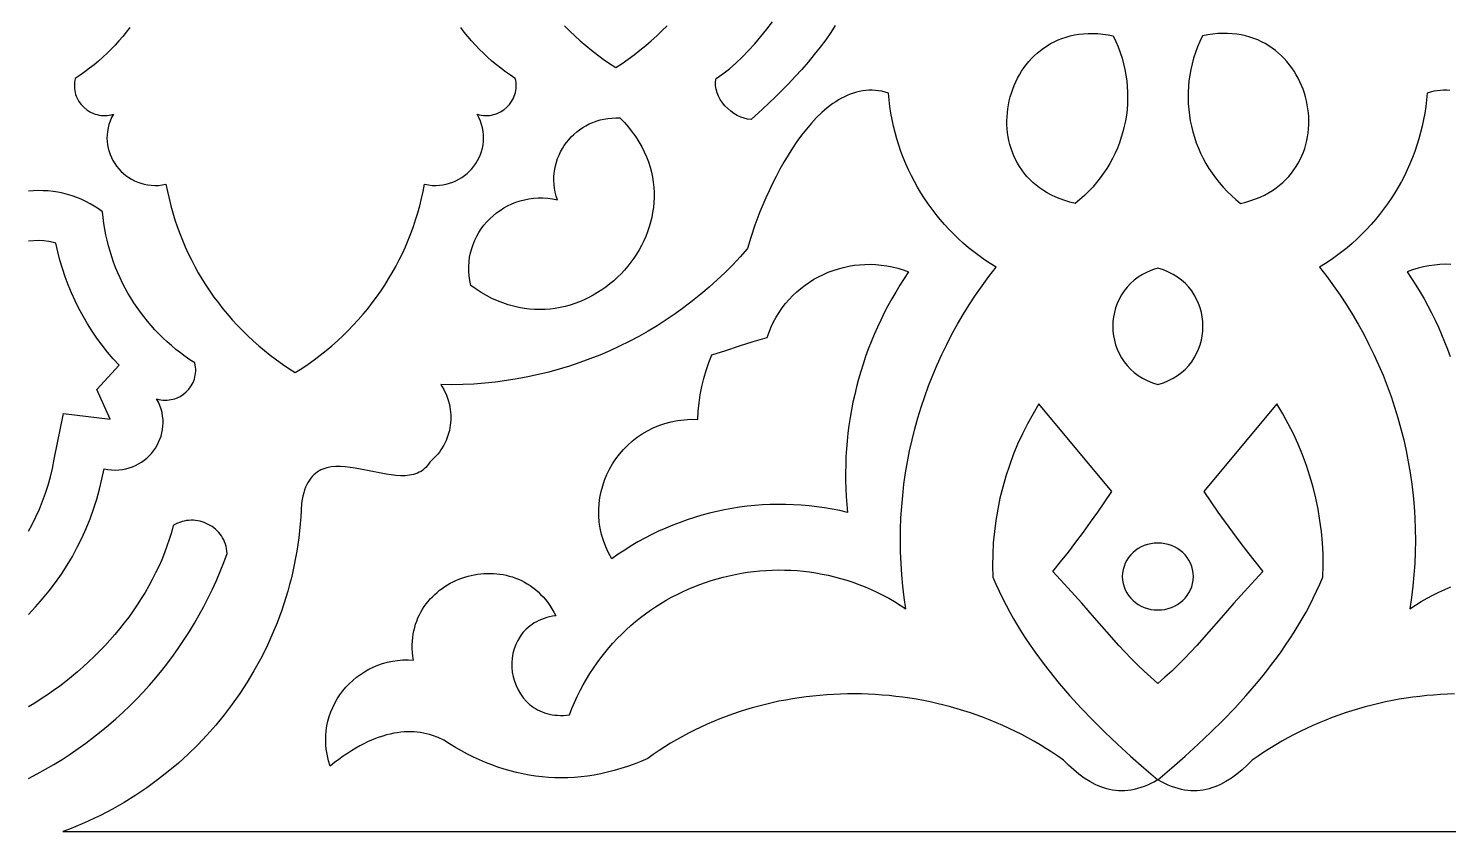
# Model space of a CAD drawing. Extents: x 50 to 3710, y -977 to -877.
# Drawn here: x 3303.4 to 3388.6, y -977.1 to -928.9 of the extents above; entities that cross this region are included whole.
import ezdxf

# ---------------------------------------------------------------- set-up
doc = ezdxf.new("R2010")
doc.units = 0
doc.layers.add('LAYER_1', color=18, linetype='CONTINUOUS')

msp = doc.modelspace()

# ---------------------------------------------------------------- linework, layer by layer
at = {"layer": 'LAYER_1'}
for points in [[(3309.495, -928.822), (3309.289, -929.094), (3309.075, -929.361), (3308.853, -929.623), (3308.624, -929.878), (3308.387, -930.127), (3308.142, -930.37), (3307.89, -930.606), (3307.631, -930.835), (3307.365, -931.058), (3307.092, -931.273), (3306.812, -931.482), (3306.525, -931.683), (3306.231, -931.876), (3306.204, -932.002), (3306.185, -932.127), (3306.175, -932.251), (3306.174, -932.373), (3306.182, -932.493), (3306.197, -932.611), (3306.221, -932.726), (3306.252, -932.839), (3306.29, -932.949), (3306.335, -933.055), (3306.446, -933.257), (3306.581, -933.443), (3306.738, -933.61), (3306.915, -933.757), (3307.109, -933.881), (3307.319, -933.98), (3307.429, -934.019), (3307.542, -934.052), (3307.658, -934.077), (3307.776, -934.094), (3307.896, -934.104), (3308.019, -934.106), (3308.142, -934.099), (3308.267, -934.084), (3308.393, -934.06), (3308.519, -934.026), (3308.411, -934.23), (3308.322, -934.436), (3308.25, -934.643), (3308.195, -934.851), (3308.158, -935.058), (3308.136, -935.265), (3308.131, -935.47), (3308.141, -935.673), (3308.165, -935.873), (3308.204, -936.07), (3308.257, -936.263), (3308.323, -936.451), (3308.402, -936.634), (3308.493, -936.811), (3308.596, -936.981), (3308.711, -937.144), (3308.836, -937.299), (3308.972, -937.445), (3309.117, -937.582), (3309.272, -937.71), (3309.435, -937.826), (3309.607, -937.932), (3309.787, -938.026), (3309.974, -938.107), (3310.168, -938.175), (3310.368, -938.229), (3310.574, -938.269), (3310.785, -938.294), (3311.002, -938.303), (3311.222, -938.296), (3311.446, -938.271), (3311.674, -938.229), (3311.759, -938.662), (3311.855, -939.091), (3311.961, -939.517), (3312.079, -939.939), (3312.207, -940.357), (3312.346, -940.771), (3312.496, -941.18), (3312.656, -941.585), (3312.826, -941.986), (3313.007, -942.382), (3313.198, -942.772), (3313.399, -943.158), (3313.61, -943.538), (3313.831, -943.913), (3314.063, -944.282), (3314.304, -944.646), (3314.554, -945.003), (3314.815, -945.354), (3315.085, -945.699), (3315.364, -946.037), (3315.653, -946.369), (3315.952, -946.694), (3316.26, -947.012), (3316.576, -947.322), (3316.902, -947.625), (3317.237, -947.921), (3317.581, -948.209), (3317.934, -948.489), (3318.296, -948.761), (3318.666, -949.025), (3319.045, -949.28), (3319.432, -949.527), (3319.82, -949.28), (3320.199, -949.025), (3320.569, -948.761), (3320.931, -948.489), (3321.283, -948.209), (3321.627, -947.921), (3321.962, -947.625), (3322.288, -947.322), (3322.605, -947.012), (3322.913, -946.694), (3323.211, -946.369), (3323.5, -946.037), (3323.78, -945.699), (3324.05, -945.354), (3324.31, -945.003), (3324.561, -944.646), (3324.802, -944.282), (3325.033, -943.913), (3325.254, -943.538), (3325.466, -943.158), (3325.667, -942.772), (3325.858, -942.382), (3326.039, -941.986), (3326.209, -941.585), (3326.369, -941.18), (3326.518, -940.771), (3326.657, -940.357), (3326.786, -939.939), (3326.903, -939.517), (3327.01, -939.091), (3327.106, -938.662), (3327.19, -938.229), (3327.418, -938.271), (3327.643, -938.296), (3327.863, -938.303), (3328.079, -938.294), (3328.291, -938.269), (3328.497, -938.229), (3328.697, -938.175), (3328.891, -938.107), (3329.078, -938.026), (3329.257, -937.932), (3329.429, -937.826), (3329.593, -937.71), (3329.748, -937.582), (3329.893, -937.445), (3330.029, -937.299), (3330.154, -937.144), (3330.268, -936.981), (3330.371, -936.811), (3330.463, -936.634), (3330.541, -936.451), (3330.608, -936.263), (3330.66, -936.07), (3330.699, -935.873), (3330.724, -935.673), (3330.734, -935.47), (3330.728, -935.265), (3330.707, -935.058), (3330.669, -934.851), (3330.615, -934.643), (3330.543, -934.436), (3330.453, -934.23), (3330.345, -934.026), (3330.472, -934.06), (3330.598, -934.084), (3330.722, -934.099), (3330.846, -934.106), (3330.968, -934.104), (3331.088, -934.094), (3331.206, -934.077), (3331.322, -934.052), (3331.435, -934.019), (3331.545, -933.98), (3331.755, -933.881), (3331.95, -933.757), (3332.127, -933.61), (3332.284, -933.443), (3332.419, -933.257), (3332.529, -933.055), (3332.574, -932.949), (3332.613, -932.839), (3332.644, -932.726), (3332.667, -932.611), (3332.683, -932.493), (3332.69, -932.373), (3332.689, -932.251), (3332.68, -932.127), (3332.661, -932.002), (3332.633, -931.876), (3332.34, -931.683), (3332.053, -931.482), (3331.773, -931.273), (3331.499, -931.058), (3331.233, -930.835), (3330.974, -930.606), (3330.722, -930.37), (3330.478, -930.127), (3330.241, -929.878), (3330.011, -929.623), (3329.789, -929.361), (3329.575, -929.094), (3329.369, -928.822)], [(3335.582, -928.717), (3335.89, -929.025), (3336.207, -929.326), (3336.532, -929.62), (3336.867, -929.906), (3337.209, -930.185), (3337.561, -930.456), (3337.92, -930.72), (3338.289, -930.975), (3338.665, -931.222), (3339.042, -930.975), (3339.41, -930.72), (3339.77, -930.456), (3340.121, -930.185), (3340.464, -929.906), (3340.798, -929.62), (3341.123, -929.326), (3341.44, -929.025), (3341.748, -928.717)], [(3351.831, -928.699), (3351.564, -929.126), (3351.264, -929.561), (3350.935, -930.004), (3350.583, -930.449), (3350.212, -930.894), (3349.827, -931.336), (3349.432, -931.77), (3349.032, -932.195), (3348.632, -932.606), (3348.236, -933), (3347.476, -933.724), (3346.789, -934.341), (3346.582, -934.319), (3346.372, -934.27), (3346.164, -934.196), (3345.958, -934.099), (3345.759, -933.981), (3345.568, -933.844), (3345.388, -933.69), (3345.222, -933.521), (3345.072, -933.34), (3344.941, -933.147), (3344.832, -932.946), (3344.747, -932.738), (3344.688, -932.525), (3344.67, -932.417), (3344.659, -932.309), (3344.656, -932.2), (3344.661, -932.092), (3344.676, -931.984), (3344.699, -931.876), (3345.091, -931.607), (3345.483, -931.303), (3345.873, -930.966), (3346.26, -930.601), (3346.641, -930.211), (3347.015, -929.8), (3347.378, -929.371), (3347.731, -928.927), (3348.07, -928.473)], [(3388.997, -968.822), (3388.581, -968.835), (3388.165, -968.856), (3387.75, -968.885), (3387.335, -968.921), (3386.921, -968.965), (3386.508, -969.016), (3386.095, -969.075), (3385.684, -969.142), (3385.274, -969.217), (3384.865, -969.299), (3384.457, -969.389), (3384.052, -969.487), (3383.648, -969.592), (3383.246, -969.705), (3382.847, -969.826), (3382.449, -969.955), (3382.055, -970.091), (3381.662, -970.234), (3381.273, -970.386), (3380.886, -970.545), (3380.503, -970.712), (3380.122, -970.886), (3379.745, -971.069), (3379.372, -971.259), (3379.002, -971.456), (3378.636, -971.661), (3378.273, -971.874), (3377.915, -972.095), (3377.562, -972.323), (3377.212, -972.559), (3376.868, -972.803), (3376.562, -973.102), (3376.251, -973.381), (3375.936, -973.637), (3375.615, -973.869), (3375.289, -974.074), (3374.956, -974.25), (3374.788, -974.327), (3374.617, -974.396), (3374.445, -974.457), (3374.271, -974.509), (3374.095, -974.552), (3373.917, -974.586), (3373.738, -974.611), (3373.556, -974.627), (3373.372, -974.632), (3373.187, -974.628), (3372.999, -974.613), (3372.808, -974.588), (3372.616, -974.551), (3372.421, -974.504), (3372.224, -974.445), (3372.025, -974.374), (3371.823, -974.292), (3371.619, -974.197), (3371.412, -974.09), (3371.202, -973.97), (3372.035, -973.26), (3372.844, -972.549), (3373.626, -971.835), (3374.382, -971.118), (3375.11, -970.396), (3375.81, -969.669), (3376.481, -968.934), (3377.123, -968.191), (3377.432, -967.816), (3377.734, -967.438), (3378.028, -967.058), (3378.315, -966.676), (3378.593, -966.29), (3378.863, -965.901), (3379.126, -965.509), (3379.38, -965.113), (3379.626, -964.714), (3379.863, -964.311), (3380.092, -963.905), (3380.312, -963.494), (3380.524, -963.08), (3380.727, -962.661), (3380.921, -962.238), (3381.107, -961.81), (3381.122, -961.124), (3381.112, -960.44), (3381.075, -959.759), (3381.013, -959.08), (3380.926, -958.405), (3380.813, -957.734), (3380.676, -957.068), (3380.513, -956.408), (3380.325, -955.755), (3380.113, -955.108), (3379.877, -954.47), (3379.617, -953.839), (3379.332, -953.218), (3379.024, -952.607), (3378.692, -952.006), (3378.336, -951.416), (3373.967, -956.666), (3374.382, -957.286), (3374.805, -957.902), (3375.236, -958.512), (3375.674, -959.116), (3376.12, -959.715), (3376.574, -960.309), (3377.035, -960.897), (3377.504, -961.479), (3377.038, -961.967), (3376.595, -962.443), (3375.767, -963.364), (3374.998, -964.246), (3374.264, -965.092), (3373.541, -965.905), (3373.176, -966.301), (3372.805, -966.69), (3372.425, -967.073), (3372.033, -967.45), (3371.626, -967.821), (3371.201, -968.187), (3370.776, -967.821), (3370.369, -967.45), (3369.977, -967.073), (3369.597, -966.69), (3369.226, -966.301), (3368.861, -965.905), (3368.138, -965.092), (3367.404, -964.246), (3366.635, -963.364), (3365.807, -962.443), (3365.364, -961.967), (3364.898, -961.479), (3365.367, -960.897), (3365.828, -960.309), (3366.282, -959.715), (3366.728, -959.116), (3367.166, -958.512), (3367.597, -957.902), (3368.019, -957.286), (3368.434, -956.666), (3364.066, -951.416), (3363.71, -952.006), (3363.378, -952.607), (3363.07, -953.218), (3362.785, -953.839), (3362.525, -954.47), (3362.288, -955.108), (3362.076, -955.755), (3361.889, -956.408), (3361.726, -957.068), (3361.589, -957.734), (3361.476, -958.405), (3361.388, -959.08), (3361.326, -959.759), (3361.29, -960.44), (3361.28, -961.124), (3361.295, -961.81), (3361.48, -962.238), (3361.675, -962.661), (3361.878, -963.08), (3362.089, -963.494), (3362.31, -963.905), (3362.539, -964.311), (3362.776, -964.714), (3363.022, -965.113), (3363.276, -965.509), (3363.538, -965.901), (3363.809, -966.29), (3364.087, -966.676), (3364.373, -967.058), (3364.668, -967.438), (3365.279, -968.191), (3365.921, -968.934), (3366.592, -969.669), (3367.292, -970.396), (3368.02, -971.118), (3368.776, -971.835), (3369.558, -972.549), (3370.366, -973.26), (3371.2, -973.97), (3370.99, -974.09), (3370.783, -974.197), (3370.579, -974.292), (3370.377, -974.374), (3370.177, -974.445), (3369.98, -974.504), (3369.786, -974.551), (3369.593, -974.588), (3369.403, -974.613), (3369.215, -974.628), (3369.029, -974.632), (3368.846, -974.627), (3368.664, -974.611), (3368.484, -974.586), (3368.307, -974.552), (3368.131, -974.509), (3367.957, -974.457), (3367.785, -974.396), (3367.614, -974.327), (3367.446, -974.25), (3367.113, -974.074), (3366.787, -973.869), (3366.466, -973.637), (3366.15, -973.381), (3365.84, -973.102), (3365.534, -972.803), (3365.189, -972.559), (3364.84, -972.323), (3364.486, -972.095), (3364.128, -971.874), (3363.766, -971.661), (3363.4, -971.456), (3363.03, -971.259), (3362.657, -971.069), (3362.28, -970.886), (3361.899, -970.712), (3361.516, -970.545), (3361.129, -970.386), (3360.74, -970.234), (3360.347, -970.091), (3359.952, -969.955), (3359.555, -969.826), (3359.155, -969.705), (3358.754, -969.592), (3358.35, -969.487), (3357.944, -969.389), (3357.537, -969.299), (3357.128, -969.217), (3356.718, -969.142), (3356.307, -969.075), (3355.894, -969.016), (3355.481, -968.965), (3355.067, -968.921), (3354.652, -968.885), (3354.237, -968.856), (3353.821, -968.835), (3353.405, -968.822), (3352.99, -968.817), (3352.574, -968.819), (3352.159, -968.829), (3351.744, -968.846), (3351.329, -968.871), (3350.916, -968.904), (3350.503, -968.945), (3350.092, -968.993), (3349.681, -969.049), (3349.272, -969.113), (3348.864, -969.184), (3348.459, -969.263), (3348.054, -969.35), (3347.652, -969.444), (3347.252, -969.546), (3346.854, -969.656), (3346.459, -969.773), (3346.066, -969.898), (3345.676, -970.031), (3345.289, -970.171), (3344.905, -970.319), (3344.524, -970.475), (3344.146, -970.639), (3343.772, -970.81), (3343.401, -970.988), (3343.034, -971.175), (3342.671, -971.369), (3342.313, -971.571), (3341.958, -971.78), (3341.608, -971.997), (3341.262, -972.222), (3340.921, -972.455), (3340.585, -972.695), (3340.18, -972.869), (3339.777, -973.028), (3339.374, -973.173), (3338.972, -973.304), (3338.57, -973.421), (3338.17, -973.523), (3337.772, -973.611), (3337.374, -973.686), (3336.977, -973.747), (3336.582, -973.794), (3336.188, -973.827), (3335.796, -973.847), (3335.405, -973.854), (3335.016, -973.847), (3334.628, -973.827), (3334.242, -973.795), (3333.857, -973.749), (3333.475, -973.691), (3333.094, -973.62), (3332.715, -973.536), (3332.339, -973.44), (3331.964, -973.332), (3331.591, -973.211), (3331.221, -973.078), (3330.853, -972.933), (3330.487, -972.777), (3330.123, -972.608), (3329.762, -972.428), (3329.404, -972.236), (3329.048, -972.033), (3328.694, -971.818), (3328.344, -971.593), (3328.01, -971.44), (3327.665, -971.313), (3327.488, -971.259), (3327.308, -971.213), (3327.125, -971.174), (3326.939, -971.142), (3326.75, -971.118), (3326.558, -971.102), (3326.363, -971.094), (3326.164, -971.095), (3325.963, -971.104), (3325.758, -971.121), (3325.551, -971.147), (3325.34, -971.183), (3325.126, -971.228), (3324.909, -971.282), (3324.689, -971.346), (3324.466, -971.42), (3324.239, -971.503), (3324.009, -971.598), (3323.776, -971.702), (3323.54, -971.818), (3323.301, -971.944), (3323.058, -972.081), (3322.812, -972.23), (3322.563, -972.39), (3322.31, -972.562), (3322.054, -972.746), (3321.795, -972.941), (3321.532, -973.15), (3321.435, -972.842), (3321.36, -972.536), (3321.306, -972.23), (3321.273, -971.925), (3321.259, -971.623), (3321.265, -971.323), (3321.291, -971.028), (3321.334, -970.736), (3321.396, -970.45), (3321.475, -970.169), (3321.57, -969.894), (3321.683, -969.626), (3321.811, -969.366), (3321.954, -969.115), (3322.112, -968.872), (3322.284, -968.639), (3322.469, -968.417), (3322.668, -968.206), (3322.879, -968.006), (3323.103, -967.819), (3323.338, -967.645), (3323.584, -967.485), (3323.84, -967.339), (3324.106, -967.209), (3324.382, -967.094), (3324.666, -966.996), (3324.959, -966.915), (3325.259, -966.852), (3325.566, -966.808), (3325.881, -966.783), (3326.201, -966.778), (3326.527, -966.793), (3326.492, -966.557), (3326.468, -966.324), (3326.456, -966.097), (3326.454, -965.873), (3326.463, -965.655), (3326.482, -965.441), (3326.512, -965.231), (3326.55, -965.027), (3326.599, -964.827), (3326.656, -964.632), (3326.722, -964.443), (3326.797, -964.259), (3326.88, -964.08), (3326.97, -963.906), (3327.068, -963.738), (3327.174, -963.575), (3327.287, -963.418), (3327.406, -963.267), (3327.532, -963.122), (3327.664, -962.982), (3327.802, -962.849), (3327.945, -962.722), (3328.093, -962.601), (3328.247, -962.486), (3328.405, -962.378), (3328.568, -962.276), (3328.734, -962.181), (3328.904, -962.092), (3329.078, -962.01), (3329.255, -961.936), (3329.435, -961.868), (3329.618, -961.807), (3329.802, -961.753), (3329.989, -961.706), (3330.178, -961.667), (3330.368, -961.635), (3330.559, -961.611), (3330.751, -961.594), (3330.943, -961.585), (3331.135, -961.584), (3331.328, -961.59), (3331.52, -961.605), (3331.712, -961.628), (3331.902, -961.658), (3332.092, -961.697), (3332.279, -961.745), (3332.465, -961.801), (3332.649, -961.865), (3332.831, -961.938), (3333.009, -962.019), (3333.185, -962.11), (3333.357, -962.209), (3333.526, -962.317), (3333.691, -962.435), (3333.851, -962.561), (3334.008, -962.697), (3334.159, -962.842), (3334.305, -962.997), (3334.446, -963.161), (3334.581, -963.334), (3334.711, -963.518), (3334.834, -963.711), (3334.95, -963.914), (3335.06, -964.127), (3334.875, -964.157), (3334.697, -964.194), (3334.526, -964.239), (3334.362, -964.29), (3334.205, -964.349), (3334.055, -964.414), (3333.912, -964.485), (3333.775, -964.562), (3333.646, -964.645), (3333.523, -964.734), (3333.407, -964.828), (3333.298, -964.926), (3333.195, -965.029), (3333.099, -965.137), (3332.927, -965.364), (3332.78, -965.606), (3332.66, -965.859), (3332.564, -966.122), (3332.494, -966.393), (3332.449, -966.67), (3332.428, -966.95), (3332.431, -967.231), (3332.458, -967.511), (3332.509, -967.788), (3332.583, -968.059), (3332.68, -968.323), (3332.8, -968.577), (3332.942, -968.819), (3333.106, -969.047), (3333.292, -969.259), (3333.499, -969.452), (3333.611, -969.541), (3333.727, -969.625), (3333.849, -969.703), (3333.977, -969.775), (3334.109, -969.841), (3334.246, -969.9), (3334.389, -969.952), (3334.536, -969.998), (3334.689, -970.036), (3334.846, -970.066), (3335.009, -970.089), (3335.176, -970.103), (3335.348, -970.109), (3335.525, -970.106), (3335.706, -970.095), (3335.892, -970.074), (3336.038, -969.697), (3336.193, -969.327), (3336.358, -968.965), (3336.533, -968.611), (3336.717, -968.264), (3336.911, -967.924), (3337.113, -967.592), (3337.323, -967.269), (3337.543, -966.953), (3337.77, -966.644), (3338.006, -966.344), (3338.249, -966.052), (3338.499, -965.768), (3338.758, -965.493), (3339.023, -965.225), (3339.295, -964.966), (3339.574, -964.715), (3339.859, -964.473), (3340.15, -964.239), (3340.447, -964.014), (3340.751, -963.798), (3341.059, -963.59), (3341.373, -963.392), (3341.692, -963.202), (3342.016, -963.021), (3342.345, -962.849), (3342.678, -962.687), (3343.015, -962.533), (3343.357, -962.389), (3343.702, -962.254), (3344.05, -962.128), (3344.402, -962.012), (3344.757, -961.906), (3345.115, -961.809), (3345.475, -961.722), (3345.838, -961.644), (3346.203, -961.577), (3346.57, -961.519), (3346.939, -961.471), (3347.31, -961.433), (3347.681, -961.405), (3348.054, -961.388), (3348.428, -961.381), (3348.802, -961.384), (3349.177, -961.397), (3349.552, -961.421), (3349.926, -961.455), (3350.301, -961.5), (3350.675, -961.556), (3351.049, -961.622), (3351.421, -961.699), (3351.793, -961.788), (3352.163, -961.886), (3352.531, -961.996), (3352.898, -962.118), (3353.262, -962.25), (3353.625, -962.393), (3353.985, -962.548), (3354.342, -962.714), (3354.696, -962.892), (3355.047, -963.081), (3355.395, -963.281), (3355.739, -963.493), (3356.08, -963.717), (3355.979, -963.035), (3355.897, -962.351), (3355.833, -961.668), (3355.786, -960.984), (3355.758, -960.301), (3355.748, -959.619), (3355.756, -958.937), (3355.781, -958.258), (3355.825, -957.58), (3355.885, -956.903), (3355.963, -956.23), (3356.059, -955.559), (3356.172, -954.891), (3356.302, -954.226), (3356.449, -953.565), (3356.613, -952.909), (3356.795, -952.256), (3356.993, -951.608), (3357.208, -950.965), (3357.439, -950.328), (3357.688, -949.696), (3357.952, -949.07), (3358.234, -948.451), (3358.531, -947.838), (3358.845, -947.232), (3359.175, -946.633), (3359.521, -946.042), (3359.883, -945.459), (3360.261, -944.884), (3360.655, -944.318), (3361.065, -943.761), (3361.491, -943.212), (3361.144, -942.996), (3360.806, -942.77), (3360.476, -942.535), (3360.154, -942.291), (3359.841, -942.038), (3359.536, -941.777), (3359.239, -941.508), (3358.952, -941.231), (3358.673, -940.946), (3358.404, -940.653), (3358.143, -940.353), (3357.892, -940.046), (3357.65, -939.732), (3357.418, -939.411), (3357.196, -939.084), (3356.983, -938.751), (3356.781, -938.412), (3356.589, -938.067), (3356.407, -937.716), (3356.235, -937.36), (3356.074, -936.999), (3355.924, -936.633), (3355.784, -936.263), (3355.656, -935.888), (3355.538, -935.509), (3355.432, -935.125), (3355.337, -934.738), (3355.254, -934.348), (3355.182, -933.954), (3355.123, -933.557), (3355.075, -933.157), (3355.039, -932.755), (3354.839, -932.697), (3354.64, -932.651), (3354.443, -932.617), (3354.248, -932.596), (3354.054, -932.586), (3353.861, -932.588), (3353.671, -932.601), (3353.482, -932.624), (3353.295, -932.659), (3353.11, -932.703), (3352.926, -932.757), (3352.744, -932.821), (3352.564, -932.895), (3352.387, -932.977), (3352.21, -933.068), (3352.036, -933.168), (3351.864, -933.276), (3351.694, -933.392), (3351.36, -933.645), (3351.034, -933.927), (3350.717, -934.234), (3350.409, -934.564), (3350.11, -934.916), (3349.821, -935.285), (3349.541, -935.671), (3349.27, -936.07), (3349.01, -936.481), (3348.76, -936.9), (3348.521, -937.326), (3348.293, -937.757), (3348.076, -938.189), (3347.87, -938.62), (3347.675, -939.049), (3347.492, -939.472), (3347.322, -939.888), (3347.018, -940.687), (3346.764, -941.427), (3346.564, -942.088), (3346.13, -942.58), (3345.684, -943.058), (3345.225, -943.522), (3344.754, -943.972), (3344.272, -944.408), (3343.779, -944.83), (3343.275, -945.237), (3342.761, -945.629), (3342.236, -946.007), (3341.701, -946.37), (3341.157, -946.718), (3340.604, -947.05), (3340.043, -947.367), (3339.473, -947.669), (3338.894, -947.955), (3338.308, -948.225), (3337.715, -948.479), (3337.115, -948.716), (3336.508, -948.938), (3335.894, -949.143), (3335.275, -949.331), (3334.65, -949.502), (3334.02, -949.657), (3333.385, -949.794), (3332.745, -949.914), (3332.101, -950.017), (3331.453, -950.102), (3330.801, -950.169), (3330.147, -950.219), (3329.489, -950.25), (3328.829, -950.263), (3328.167, -950.258), (3328.257, -950.397), (3328.339, -950.54), (3328.415, -950.685), (3328.483, -950.832), (3328.597, -951.133), (3328.682, -951.44), (3328.738, -951.752), (3328.766, -952.067), (3328.766, -952.382), (3328.737, -952.695), (3328.68, -953.005), (3328.595, -953.309), (3328.482, -953.606), (3328.342, -953.893), (3328.174, -954.169), (3328.081, -954.302), (3327.98, -954.431), (3327.872, -954.557), (3327.758, -954.678), (3327.637, -954.795), (3327.51, -954.907), (3327.435, -955.025), (3327.354, -955.132), (3327.268, -955.228), (3327.177, -955.315), (3327.081, -955.392), (3326.981, -955.46), (3326.875, -955.519), (3326.765, -955.57), (3326.652, -955.613), (3326.534, -955.649), (3326.287, -955.698), (3326.027, -955.723), (3325.755, -955.725), (3325.473, -955.708), (3325.182, -955.675), (3324.884, -955.629), (3324.58, -955.574), (3323.963, -955.448), (3323.343, -955.322), (3323.036, -955.267), (3322.733, -955.221), (3322.435, -955.188), (3322.145, -955.172), (3321.864, -955.174), (3321.593, -955.198), (3321.334, -955.248), (3321.21, -955.284), (3321.089, -955.327), (3320.972, -955.378), (3320.859, -955.437), (3320.751, -955.505), (3320.646, -955.583), (3320.546, -955.669), (3320.451, -955.766), (3320.361, -955.873), (3320.277, -955.991), (3320.197, -956.12), (3320.124, -956.26), (3320.056, -956.413), (3319.994, -956.578), (3319.938, -956.755), (3319.888, -956.946), (3319.846, -957.15), (3319.81, -957.368), (3319.793, -957.787), (3319.768, -958.204), (3319.735, -958.619), (3319.695, -959.031), (3319.646, -959.442), (3319.59, -959.851), (3319.526, -960.257), (3319.455, -960.661), (3319.376, -961.063), (3319.289, -961.462), (3319.196, -961.858), (3319.095, -962.252), (3318.986, -962.643), (3318.871, -963.031), (3318.748, -963.416), (3318.619, -963.798), (3318.482, -964.177), (3318.339, -964.553), (3318.031, -965.295), (3317.697, -966.024), (3317.337, -966.738), (3316.951, -967.438), (3316.54, -968.122), (3316.105, -968.79), (3315.645, -969.442), (3315.162, -970.076), (3314.657, -970.692), (3314.129, -971.29), (3313.579, -971.868), (3313.008, -972.427), (3312.416, -972.965), (3311.805, -973.482), (3311.174, -973.977), (3310.523, -974.45), (3309.855, -974.9), (3309.168, -975.326), (3308.465, -975.728), (3307.744, -976.106), (3307.378, -976.285), (3307.007, -976.457), (3306.633, -976.623), (3306.255, -976.783), (3305.873, -976.936), (3305.488, -977.082), (3371.201, -977.082), (3436.914, -977.082)], [(3388.731, -932.601), (3388.54, -932.588), (3388.348, -932.586), (3388.154, -932.596), (3387.959, -932.617), (3387.762, -932.651), (3387.563, -932.697), (3387.363, -932.755), (3387.327, -933.157), (3387.279, -933.557), (3387.219, -933.954), (3387.148, -934.348), (3387.065, -934.738), (3386.97, -935.125), (3386.864, -935.509), (3386.746, -935.888), (3386.618, -936.263), (3386.478, -936.633), (3386.328, -936.999), (3386.167, -937.36), (3385.995, -937.716), (3385.813, -938.067), (3385.621, -938.412), (3385.418, -938.751), (3385.206, -939.084), (3384.984, -939.411), (3384.751, -939.732), (3384.51, -940.046), (3384.259, -940.353), (3383.998, -940.653), (3383.729, -940.946), (3383.45, -941.231), (3383.162, -941.508), (3382.866, -941.777), (3382.561, -942.038), (3382.247, -942.291), (3381.926, -942.535), (3381.596, -942.77), (3381.257, -942.996), (3380.911, -943.212), (3381.337, -943.761), (3381.746, -944.318), (3382.14, -944.884), (3382.518, -945.459), (3382.881, -946.042), (3383.227, -946.633), (3383.557, -947.232), (3383.871, -947.838), (3384.168, -948.451), (3384.449, -949.07), (3384.714, -949.696), (3384.962, -950.328), (3385.194, -950.965), (3385.409, -951.608), (3385.607, -952.256), (3385.788, -952.909), (3385.953, -953.565), (3386.1, -954.226), (3386.23, -954.891), (3386.343, -955.559), (3386.438, -956.23), (3386.517, -956.903), (3386.577, -957.58), (3386.62, -958.258), (3386.646, -958.937), (3386.653, -959.619), (3386.643, -960.301), (3386.615, -960.984), (3386.569, -961.668), (3386.505, -962.351), (3386.423, -963.035), (3386.322, -963.717), (3386.663, -963.493), (3387.007, -963.281), (3387.355, -963.081), (3387.706, -962.892), (3388.06, -962.714), (3388.417, -962.548), (3388.777, -962.393)], [(3303.416, -964.047), (3303.851, -963.59), (3304.267, -963.118), (3304.664, -962.633), (3305.041, -962.134), (3305.398, -961.623), (3305.735, -961.1), (3306.053, -960.565), (3306.349, -960.019), (3306.625, -959.462), (3306.88, -958.896), (3307.114, -958.319), (3307.326, -957.734), (3307.517, -957.14), (3307.686, -956.537), (3307.833, -955.927), (3307.958, -955.31), (3308.185, -955.352), (3308.41, -955.377), (3308.63, -955.384), (3308.846, -955.375), (3309.058, -955.35), (3309.264, -955.31), (3309.464, -955.256), (3309.658, -955.188), (3309.845, -955.107), (3310.025, -955.013), (3310.197, -954.907), (3310.36, -954.791), (3310.515, -954.663), (3310.66, -954.526), (3310.796, -954.38), (3310.921, -954.225), (3311.035, -954.062), (3311.139, -953.892), (3311.23, -953.715), (3311.309, -953.532), (3311.375, -953.344), (3311.428, -953.151), (3311.466, -952.954), (3311.491, -952.754), (3311.501, -952.551), (3311.495, -952.346), (3311.474, -952.139), (3311.436, -951.932), (3311.382, -951.724), (3311.31, -951.517), (3311.22, -951.311), (3311.112, -951.107), (3311.239, -951.141), (3311.365, -951.165), (3311.49, -951.18), (3311.613, -951.187), (3311.735, -951.185), (3311.856, -951.176), (3311.974, -951.158), (3312.089, -951.133), (3312.202, -951.1), (3312.312, -951.061), (3312.522, -950.962), (3312.717, -950.838), (3312.894, -950.691), (3313.051, -950.524), (3313.186, -950.338), (3313.296, -950.136), (3313.342, -950.03), (3313.38, -949.92), (3313.411, -949.807), (3313.434, -949.692), (3313.45, -949.574), (3313.457, -949.454), (3313.457, -949.332), (3313.447, -949.208), (3313.428, -949.083), (3313.4, -948.957), (3313.107, -948.764), (3312.82, -948.563), (3312.54, -948.355), (3312.267, -948.139), (3312, -947.916), (3311.741, -947.687), (3311.489, -947.451), (3311.245, -947.208), (3311.008, -946.959), (3310.778, -946.704), (3310.557, -946.443), (3310.342, -946.175), (3310.136, -945.903), (3309.938, -945.625), (3309.748, -945.341), (3309.566, -945.053), (3309.392, -944.759), (3309.227, -944.461), (3309.071, -944.158), (3308.923, -943.851), (3308.783, -943.54), (3308.653, -943.224), (3308.531, -942.905), (3308.419, -942.582), (3308.316, -942.255), (3308.222, -941.926), (3308.137, -941.593), (3308.062, -941.257), (3307.997, -940.918), (3307.941, -940.576), (3307.895, -940.233), (3307.859, -939.887), (3307.619, -939.711), (3307.371, -939.548), (3307.116, -939.398), (3306.855, -939.26), (3306.588, -939.135), (3306.316, -939.024), (3306.039, -938.925), (3305.758, -938.84), (3305.473, -938.768), (3305.185, -938.709), (3304.894, -938.665), (3304.601, -938.634), (3304.306, -938.616), (3304.01, -938.613), (3303.713, -938.624), (3303.416, -938.649)], [(3303.416, -959.06), (3303.638, -958.652), (3303.864, -958.196), (3304.074, -957.73), (3304.266, -957.257), (3304.44, -956.776), (3304.597, -956.287), (3304.737, -955.791), (3304.858, -955.288), (3304.971, -954.725), (3305.523, -951.989), (3308.333, -952.333), (3307.519, -950.541), (3308.86, -949.089), (3308.505, -948.7), (3308.165, -948.3), (3307.84, -947.889), (3307.53, -947.468), (3307.235, -947.038), (3306.956, -946.598), (3306.693, -946.149), (3306.445, -945.691), (3306.213, -945.226), (3305.998, -944.753), (3305.8, -944.272), (3305.618, -943.784), (3305.453, -943.29), (3305.305, -942.79), (3305.175, -942.285), (3305.062, -941.774), (3304.93, -941.73), (3304.642, -941.665), (3304.348, -941.627), (3304.051, -941.616), (3303.416, -941.655)], [(3388.785, -943.039), (3388.458, -943.035), (3388.13, -943.048), (3387.801, -943.077), (3387.471, -943.124), (3387.142, -943.188), (3386.813, -943.269), (3386.486, -943.369), (3386.162, -943.487), (3386.429, -943.887), (3386.688, -944.292), (3386.936, -944.701), (3387.176, -945.116), (3387.405, -945.534), (3387.625, -945.957), (3387.836, -946.384), (3388.036, -946.815), (3388.227, -947.25), (3388.408, -947.689), (3388.579, -948.131), (3388.74, -948.576)], [(3303.416, -973.893), (3303.933, -973.623), (3304.443, -973.342), (3304.944, -973.049), (3305.438, -972.745), (3305.923, -972.43), (3306.401, -972.104), (3306.869, -971.768), (3307.33, -971.421), (3307.781, -971.063), (3308.224, -970.696), (3308.657, -970.318), (3309.081, -969.931), (3309.496, -969.534), (3309.901, -969.128), (3310.296, -968.712), (3310.681, -968.287), (3311.056, -967.853), (3311.421, -967.411), (3311.775, -966.959), (3312.119, -966.5), (3312.452, -966.032), (3312.773, -965.556), (3313.084, -965.072), (3313.383, -964.581), (3313.671, -964.082), (3313.947, -963.575), (3314.211, -963.062), (3314.463, -962.541), (3314.703, -962.014), (3314.93, -961.479), (3315.145, -960.939), (3315.347, -960.392), (3315.335, -960.244), (3315.313, -960.101), (3315.282, -959.962), (3315.242, -959.828), (3315.193, -959.698), (3315.137, -959.574), (3315.072, -959.454), (3315.001, -959.34), (3314.923, -959.231), (3314.838, -959.128), (3314.747, -959.031), (3314.65, -958.94), (3314.548, -958.855), (3314.441, -958.777), (3314.329, -958.705), (3314.214, -958.641), (3314.094, -958.583), (3313.971, -958.533), (3313.845, -958.491), (3313.716, -958.456), (3313.585, -958.429), (3313.453, -958.41), (3313.318, -958.399), (3313.183, -958.397), (3313.047, -958.404), (3312.911, -958.42), (3312.774, -958.444), (3312.638, -958.478), (3312.503, -958.522), (3312.37, -958.575), (3312.237, -958.638), (3312.107, -958.712), (3311.995, -959.129), (3311.869, -959.543), (3311.73, -959.954), (3311.579, -960.361), (3311.415, -960.765), (3311.24, -961.165), (3311.052, -961.561), (3310.853, -961.953), (3310.643, -962.34), (3310.422, -962.723), (3310.191, -963.101), (3309.949, -963.474), (3309.697, -963.842), (3309.436, -964.205), (3309.165, -964.562), (3308.885, -964.913), (3308.597, -965.258), (3308.3, -965.598), (3307.994, -965.93), (3307.681, -966.257), (3307.36, -966.577), (3307.032, -966.89), (3306.697, -967.195), (3306.356, -967.494), (3306.007, -967.785), (3305.653, -968.069), (3305.293, -968.344), (3304.928, -968.612), (3304.557, -968.871), (3304.181, -969.122), (3303.801, -969.365), (3303.416, -969.599)]]:
    msp.add_lwpolyline(points, dxfattribs=at)
for points in [[(3366.238, -939.377), (3365.926, -939.3), (3365.627, -939.211), (3365.342, -939.111), (3365.069, -938.999), (3364.809, -938.877), (3364.562, -938.745), (3364.328, -938.603), (3364.106, -938.451), (3363.897, -938.291), (3363.7, -938.123), (3363.515, -937.946), (3363.343, -937.762), (3363.182, -937.571), (3363.034, -937.374), (3362.897, -937.17), (3362.772, -936.961), (3362.659, -936.747), (3362.557, -936.527), (3362.467, -936.304), (3362.387, -936.077), (3362.32, -935.847), (3362.263, -935.613), (3362.217, -935.378), (3362.183, -935.14), (3362.159, -934.901), (3362.145, -934.661), (3362.143, -934.421), (3362.15, -934.18), (3362.168, -933.939), (3362.197, -933.7), (3362.235, -933.462), (3362.284, -933.225), (3362.343, -932.991), (3362.411, -932.759), (3362.489, -932.531), (3362.577, -932.306), (3362.675, -932.085), (3362.782, -931.868), (3362.898, -931.657), (3363.023, -931.451), (3363.158, -931.251), (3363.301, -931.057), (3363.454, -930.87), (3363.615, -930.69), (3363.785, -930.518), (3363.963, -930.355), (3364.15, -930.199), (3364.346, -930.053), (3364.549, -929.917), (3364.761, -929.79), (3364.981, -929.674), (3365.209, -929.569), (3365.445, -929.476), (3365.689, -929.394), (3365.94, -929.324), (3366.199, -929.268), (3366.465, -929.224), (3366.738, -929.194), (3367.019, -929.179), (3367.307, -929.178), (3367.602, -929.192), (3367.904, -929.221), (3368.212, -929.267), (3368.528, -929.329), (3368.683, -929.656), (3368.822, -929.986), (3368.946, -930.32), (3369.054, -930.657), (3369.147, -930.996), (3369.225, -931.336), (3369.287, -931.679), (3369.335, -932.022), (3369.367, -932.366), (3369.385, -932.711), (3369.388, -933.054), (3369.377, -933.397), (3369.351, -933.739), (3369.31, -934.079), (3369.255, -934.417), (3369.186, -934.752), (3369.103, -935.084), (3369.006, -935.412), (3368.895, -935.737), (3368.771, -936.056), (3368.632, -936.371), (3368.48, -936.681), (3368.315, -936.984), (3368.136, -937.282), (3367.944, -937.572), (3367.739, -937.855), (3367.521, -938.131), (3367.29, -938.398), (3367.046, -938.657), (3366.789, -938.907), (3366.52, -939.147)], [(3376.163, -939.377), (3376.476, -939.3), (3376.774, -939.211), (3377.06, -939.111), (3377.333, -938.999), (3377.593, -938.877), (3377.84, -938.745), (3378.074, -938.603), (3378.296, -938.451), (3378.505, -938.291), (3378.702, -938.123), (3378.887, -937.946), (3379.059, -937.762), (3379.22, -937.571), (3379.368, -937.374), (3379.505, -937.17), (3379.63, -936.961), (3379.743, -936.747), (3379.845, -936.527), (3379.935, -936.304), (3380.014, -936.077), (3380.082, -935.847), (3380.139, -935.613), (3380.184, -935.378), (3380.219, -935.14), (3380.243, -934.901), (3380.257, -934.661), (3380.259, -934.421), (3380.251, -934.18), (3380.233, -933.939), (3380.205, -933.7), (3380.166, -933.462), (3380.118, -933.225), (3380.059, -932.991), (3379.991, -932.759), (3379.912, -932.531), (3379.824, -932.306), (3379.727, -932.085), (3379.62, -931.868), (3379.504, -931.657), (3379.379, -931.451), (3379.244, -931.251), (3379.101, -931.057), (3378.948, -930.87), (3378.787, -930.69), (3378.617, -930.518), (3378.438, -930.355), (3378.251, -930.199), (3378.056, -930.053), (3377.852, -929.917), (3377.64, -929.79), (3377.42, -929.674), (3377.193, -929.569), (3376.957, -929.476), (3376.713, -929.394), (3376.462, -929.324), (3376.203, -929.268), (3375.937, -929.224), (3375.664, -929.194), (3375.383, -929.179), (3375.095, -929.178), (3374.8, -929.192), (3374.498, -929.221), (3374.19, -929.267), (3373.874, -929.329), (3373.719, -929.656), (3373.58, -929.986), (3373.456, -930.32), (3373.348, -930.657), (3373.255, -930.996), (3373.177, -931.336), (3373.115, -931.679), (3373.067, -932.022), (3373.035, -932.366), (3373.017, -932.711), (3373.014, -933.054), (3373.025, -933.397), (3373.051, -933.739), (3373.092, -934.079), (3373.146, -934.417), (3373.215, -934.752), (3373.298, -935.084), (3373.396, -935.412), (3373.506, -935.737), (3373.631, -936.056), (3373.769, -936.371), (3373.921, -936.681), (3374.087, -936.984), (3374.265, -937.282), (3374.457, -937.572), (3374.663, -937.855), (3374.881, -938.131), (3375.112, -938.398), (3375.356, -938.657), (3375.612, -938.907), (3375.882, -939.147)], [(3329.964, -944.298), (3329.904, -944.009), (3329.864, -943.723), (3329.844, -943.44), (3329.843, -943.161), (3329.861, -942.886), (3329.896, -942.615), (3329.949, -942.35), (3330.019, -942.09), (3330.105, -941.838), (3330.206, -941.592), (3330.323, -941.354), (3330.454, -941.124), (3330.598, -940.903), (3330.756, -940.692), (3330.926, -940.49), (3331.108, -940.299), (3331.302, -940.12), (3331.507, -939.952), (3331.721, -939.796), (3331.945, -939.654), (3332.179, -939.525), (3332.42, -939.41), (3332.67, -939.311), (3332.926, -939.226), (3333.19, -939.157), (3333.459, -939.105), (3333.733, -939.07), (3334.013, -939.052), (3334.296, -939.053), (3334.584, -939.073), (3334.874, -939.112), (3335.167, -939.172), (3335.092, -938.938), (3335.034, -938.705), (3334.992, -938.472), (3334.965, -938.241), (3334.953, -938.01), (3334.956, -937.782), (3334.973, -937.557), (3335.004, -937.334), (3335.049, -937.115), (3335.107, -936.901), (3335.177, -936.69), (3335.26, -936.485), (3335.355, -936.286), (3335.462, -936.093), (3335.579, -935.906), (3335.708, -935.727), (3335.847, -935.555), (3335.996, -935.391), (3336.154, -935.237), (3336.322, -935.091), (3336.498, -934.955), (3336.683, -934.83), (3336.876, -934.715), (3337.077, -934.611), (3337.285, -934.52), (3337.5, -934.44), (3337.722, -934.373), (3337.949, -934.32), (3338.182, -934.281), (3338.421, -934.256), (3338.665, -934.245), (3338.913, -934.25), (3339.181, -934.53), (3339.428, -934.814), (3339.656, -935.102), (3339.864, -935.394), (3340.053, -935.689), (3340.223, -935.986), (3340.375, -936.286), (3340.508, -936.588), (3340.624, -936.891), (3340.722, -937.196), (3340.803, -937.501), (3340.867, -937.806), (3340.915, -938.112), (3340.947, -938.417), (3340.964, -938.721), (3340.965, -939.025), (3340.951, -939.326), (3340.922, -939.625), (3340.879, -939.922), (3340.822, -940.216), (3340.752, -940.507), (3340.668, -940.795), (3340.572, -941.078), (3340.463, -941.357), (3340.343, -941.631), (3340.21, -941.899), (3340.066, -942.162), (3339.911, -942.42), (3339.745, -942.67), (3339.569, -942.914), (3339.383, -943.151), (3339.187, -943.38), (3338.982, -943.601), (3338.768, -943.813), (3338.545, -944.017), (3338.315, -944.212), (3338.076, -944.397), (3337.83, -944.571), (3337.577, -944.736), (3337.317, -944.89), (3337.05, -945.032), (3336.778, -945.163), (3336.499, -945.282), (3336.216, -945.388), (3335.927, -945.482), (3335.634, -945.562), (3335.336, -945.629), (3335.035, -945.682), (3334.73, -945.721), (3334.421, -945.744), (3334.11, -945.753), (3333.796, -945.745), (3333.48, -945.722), (3333.163, -945.683), (3332.843, -945.626), (3332.523, -945.553), (3332.202, -945.462), (3331.881, -945.353), (3331.559, -945.225), (3331.238, -945.079), (3330.918, -944.913), (3330.598, -944.728), (3330.28, -944.523)], [(3352.577, -957.923), (3352.117, -957.819), (3351.655, -957.728), (3351.192, -957.649), (3350.728, -957.584), (3350.264, -957.531), (3349.799, -957.491), (3349.334, -957.463), (3348.869, -957.448), (3348.405, -957.445), (3347.941, -957.455), (3347.479, -957.477), (3347.017, -957.511), (3346.557, -957.558), (3346.099, -957.617), (3345.642, -957.688), (3345.188, -957.771), (3344.736, -957.867), (3344.287, -957.974), (3343.841, -958.093), (3343.398, -958.225), (3342.958, -958.368), (3342.522, -958.523), (3342.091, -958.689), (3341.663, -958.868), (3341.24, -959.058), (3340.822, -959.26), (3340.408, -959.473), (3340, -959.698), (3339.598, -959.934), (3339.201, -960.182), (3338.81, -960.441), (3338.426, -960.711), (3338.229, -960.351), (3338.062, -959.986), (3337.924, -959.617), (3337.814, -959.247), (3337.732, -958.875), (3337.678, -958.502), (3337.65, -958.131), (3337.647, -957.762), (3337.67, -957.396), (3337.717, -957.035), (3337.788, -956.678), (3337.883, -956.328), (3337.999, -955.986), (3338.138, -955.652), (3338.297, -955.327), (3338.477, -955.014), (3338.677, -954.712), (3338.895, -954.423), (3339.133, -954.148), (3339.388, -953.889), (3339.66, -953.645), (3339.948, -953.419), (3340.252, -953.211), (3340.571, -953.023), (3340.905, -952.855), (3341.252, -952.708), (3341.613, -952.585), (3341.985, -952.485), (3342.37, -952.41), (3342.765, -952.361), (3343.171, -952.339), (3343.587, -952.345), (3343.616, -951.847), (3343.667, -951.352), (3343.741, -950.86), (3343.838, -950.371), (3343.956, -949.888), (3344.096, -949.41), (3344.259, -948.938), (3344.442, -948.473), (3345.265, -948.2), (3346.091, -947.934), (3346.919, -947.675), (3347.749, -947.424), (3347.864, -947.102), (3347.994, -946.79), (3348.14, -946.489), (3348.299, -946.198), (3348.473, -945.918), (3348.66, -945.65), (3348.859, -945.392), (3349.071, -945.147), (3349.294, -944.914), (3349.528, -944.692), (3349.772, -944.484), (3350.026, -944.288), (3350.289, -944.105), (3350.56, -943.936), (3350.84, -943.781), (3351.127, -943.639), (3351.421, -943.511), (3351.72, -943.398), (3352.026, -943.3), (3352.336, -943.217), (3352.651, -943.149), (3352.97, -943.096), (3353.292, -943.06), (3353.617, -943.039), (3353.944, -943.035), (3354.272, -943.048), (3354.601, -943.077), (3354.931, -943.124), (3355.26, -943.188), (3355.588, -943.269), (3355.915, -943.369), (3356.24, -943.487), (3355.973, -943.887), (3355.714, -944.292), (3355.465, -944.701), (3355.226, -945.116), (3354.997, -945.534), (3354.777, -945.957), (3354.566, -946.384), (3354.366, -946.815), (3354.175, -947.25), (3353.994, -947.689), (3353.823, -948.131), (3353.661, -948.576), (3353.51, -949.024), (3353.369, -949.476), (3353.237, -949.93), (3353.116, -950.387), (3353.005, -950.846), (3352.904, -951.308), (3352.813, -951.771), (3352.732, -952.237), (3352.662, -952.705), (3352.602, -953.174), (3352.552, -953.645), (3352.513, -954.117), (3352.484, -954.591), (3352.466, -955.065), (3352.458, -955.54), (3352.46, -956.016), (3352.474, -956.492), (3352.498, -956.969), (3352.532, -957.446)], [(3371.201, -950.244), (3371.529, -950.142), (3371.835, -950.017), (3372.12, -949.872), (3372.385, -949.707), (3372.628, -949.524), (3372.85, -949.325), (3373.05, -949.111), (3373.23, -948.883), (3373.389, -948.644), (3373.526, -948.394), (3373.642, -948.135), (3373.737, -947.869), (3373.811, -947.596), (3373.864, -947.319), (3373.896, -947.04), (3373.906, -946.758), (3373.896, -946.477), (3373.864, -946.197), (3373.811, -945.92), (3373.737, -945.648), (3373.642, -945.382), (3373.526, -945.123), (3373.389, -944.873), (3373.23, -944.633), (3373.05, -944.406), (3372.85, -944.192), (3372.628, -943.992), (3372.385, -943.81), (3372.12, -943.645), (3371.835, -943.499), (3371.529, -943.375), (3371.201, -943.273), (3370.873, -943.375), (3370.567, -943.499), (3370.281, -943.645), (3370.017, -943.81), (3369.774, -943.992), (3369.552, -944.192), (3369.351, -944.406), (3369.172, -944.633), (3369.013, -944.873), (3368.876, -945.123), (3368.76, -945.382), (3368.665, -945.648), (3368.591, -945.92), (3368.538, -946.197), (3368.506, -946.477), (3368.495, -946.758), (3368.506, -947.04), (3368.538, -947.319), (3368.591, -947.596), (3368.665, -947.869), (3368.76, -948.135), (3368.876, -948.394), (3369.013, -948.644), (3369.172, -948.883), (3369.351, -949.111), (3369.552, -949.325), (3369.774, -949.524), (3370.017, -949.707), (3370.281, -949.872), (3370.567, -950.017), (3370.873, -950.142)], [(3371.201, -963.778), (3371.414, -963.773), (3371.622, -963.747), (3371.824, -963.701), (3372.017, -963.637), (3372.202, -963.555), (3372.376, -963.456), (3372.54, -963.342), (3372.691, -963.213), (3372.83, -963.07), (3372.954, -962.915), (3373.063, -962.748), (3373.155, -962.571), (3373.23, -962.383), (3373.286, -962.188), (3373.323, -961.985), (3373.339, -961.775), (3373.323, -961.565), (3373.286, -961.361), (3373.23, -961.166), (3373.155, -960.979), (3373.063, -960.801), (3372.954, -960.634), (3372.83, -960.479), (3372.691, -960.337), (3372.54, -960.208), (3372.376, -960.093), (3372.202, -959.995), (3372.017, -959.913), (3371.824, -959.848), (3371.622, -959.803), (3371.414, -959.777), (3371.201, -959.771), (3370.987, -959.777), (3370.779, -959.803), (3370.578, -959.848), (3370.385, -959.913), (3370.2, -959.995), (3370.026, -960.093), (3369.862, -960.208), (3369.711, -960.337), (3369.572, -960.479), (3369.448, -960.634), (3369.339, -960.801), (3369.247, -960.979), (3369.172, -961.166), (3369.115, -961.361), (3369.079, -961.565), (3369.062, -961.775), (3369.079, -961.985), (3369.115, -962.188), (3369.172, -962.383), (3369.247, -962.571), (3369.339, -962.748), (3369.448, -962.915), (3369.572, -963.07), (3369.711, -963.213), (3369.862, -963.342), (3370.026, -963.456), (3370.2, -963.555), (3370.385, -963.637), (3370.578, -963.701), (3370.779, -963.747), (3370.987, -963.773)]]:
    msp.add_lwpolyline(points, close=True, dxfattribs=at)

doc.saveas('drawing.dxf')
